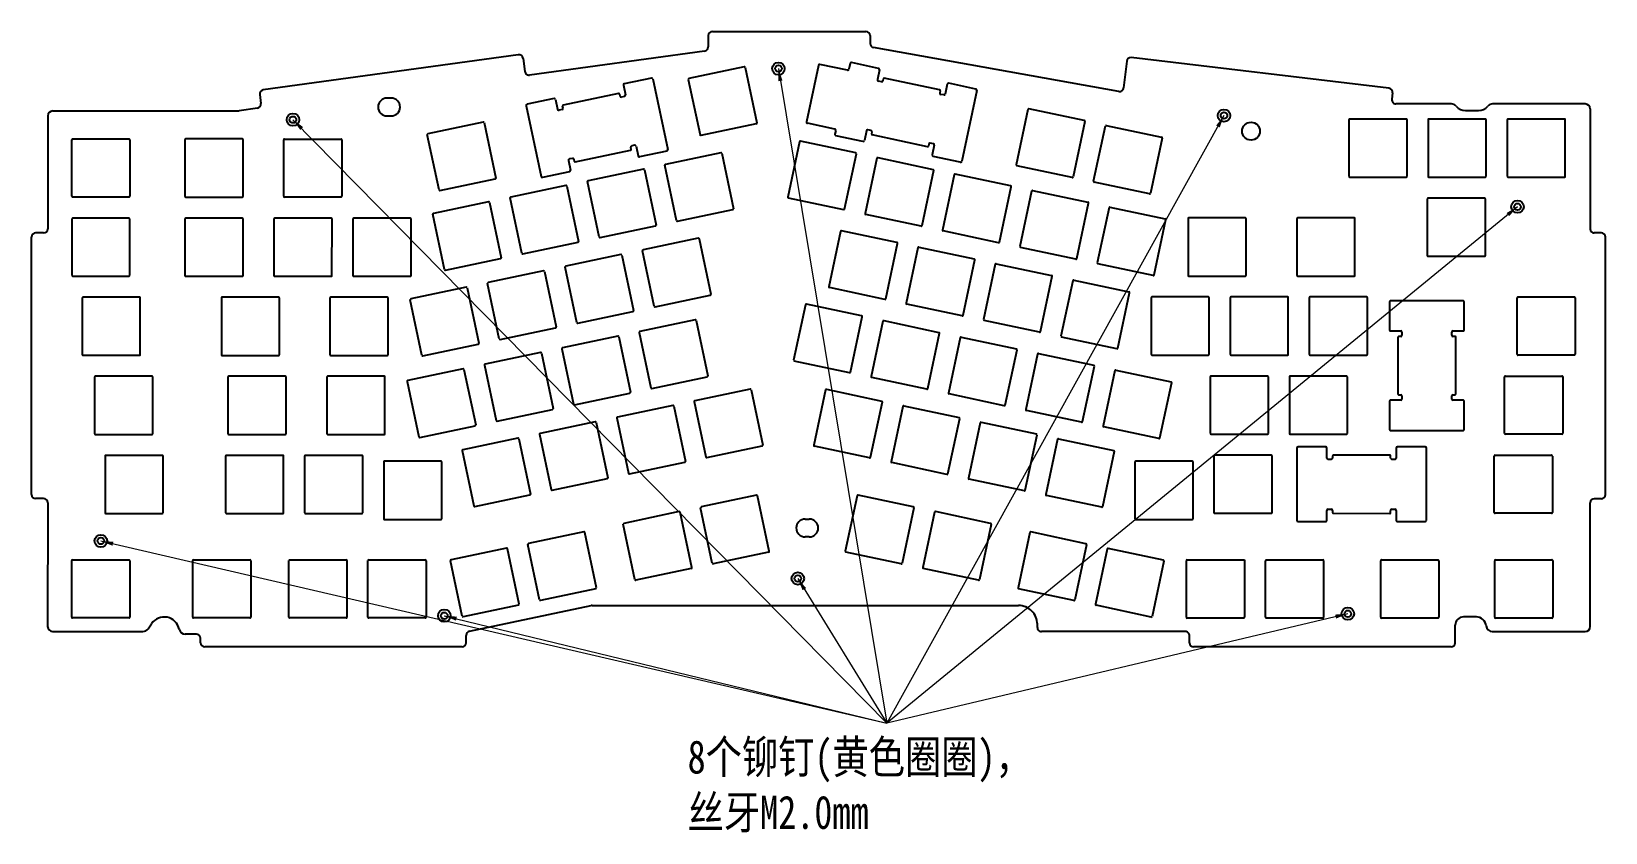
# Model space of a CAD drawing. Header units: inches. Extents: x -412 to 2236, y 581 to 1198.
# Drawn here: x 1642.5 to 2021.6, y 685.6 to 878.5 of the extents above; entities that cross this region are included whole.
import ezdxf

# ---------------------------------------------------------------- set-up
doc = ezdxf.new("R2010")
doc.units = ezdxf.units.IN
doc.header["$LTSCALE"] = 1.21
doc.header["$MEASUREMENT"] = 0
doc.layers.get('0').update_dxf_attribs({"linetype": 'CONTINUOUS'})
doc.styles.get("Standard").update_dxf_attribs({"font": 'txt', "width": 0.8})
doc.dimstyles.new('YanXiu', dxfattribs={"dimscale": 1.5, "dimtxt": 3, "dimasz": 2, "dimexe": 0.66, "dimexo": 0.66, "dimgap": 0.66, "dimtad": 0, "dimdsep": 46, "dimtxsty": 'Standard', "dimcen": 0, "dimclrd": 3, "dimclre": 6, "dimclrt": 3, "dimazin": 2, "dimtm": 1e-09, "dimtfac": 1, "dimtofl": 0, "dimtmove": 0, "dimatfit": 3, "dimfxl": 1, "dimlwd": 5, "dimlwe": 5, "dimarcsym": 0})

msp = doc.modelspace()

# ---------------------------------------------------------------- linework, layer by layer
at = {"color": 7, "linetype": 'Continuous'}
for p, q in [((1805.482, 877.503), (1805.482, 874.785)), ((1806.483, 878.503), (1843.483, 878.501)), ((1844.482, 877.501), (1844.482, 875.626)), ((1759.756, 872.886), (1698.332, 864.457)), ((1760.882, 872.031), (1761.318, 868.861)), ((1804.618, 873.794), (1762.444, 868.006)), ((1904.351, 864.074), (1845.306, 874.641)), ((1969.454, 864.854), (1907.388, 872.206)), ((1814.162, 869.979), (1800.856, 867.169)), ((1814.399, 869.825), (1817.21, 856.518)), ((1832.042, 870.347), (1829.149, 856.751)), ((1839, 869.173), (1832.398, 870.578)), ((1839.648, 870.773), (1839.356, 869.404)), ((1846.508, 869.62), (1840.004, 871.004)), ((1846.739, 869.264), (1846.239, 866.917)), ((1906.277, 871.33), (1905.52, 864.94)), ((1785.055, 865.569), (1785.551, 863.221)), ((1791.793, 867.299), (1785.287, 865.924)), ((1792.149, 867.067), (1795.744, 850.043)), ((1800.701, 866.932), (1803.512, 853.625)), ((1800.858, 867.169), (1800.856, 867.169)), ((1847.204, 866.405), (1846.47, 866.561)), ((1847.664, 867.125), (1847.56, 866.636)), ((1861.203, 864.448), (1847.901, 867.279)), ((1863.073, 865.788), (1862.573, 863.44)), ((1869.933, 864.635), (1863.429, 866.019)), ((1697.477, 863.33), (1697.775, 861.155)), ((1729.124, 862.461), (1728.124, 862.461)), ((1761.622, 860.62), (1765.218, 843.595)), ((1768.36, 862.349), (1761.854, 860.975)), ((1768.716, 862.118), (1769.212, 859.77)), ((1770.581, 860.774), (1770.584, 860.775)), ((1783.89, 863.585), (1770.584, 860.775)), ((1784.127, 863.431), (1784.23, 862.942)), ((1785.32, 862.865), (1784.586, 862.71)), ((1861.357, 864.21), (1861.253, 863.721)), ((1862.218, 863.209), (1861.484, 863.365)), ((1870.164, 864.279), (1866.542, 847.26)), ((1970.33, 863.743), (1970.144, 862.173)), ((1984.507, 861.054), (1971.137, 861.055)), ((2016.709, 861.052), (1994.401, 861.054)), ((1646.404, 858.167), (1646.402, 830.999)), ((1647.604, 859.367), (1691.599, 859.364)), ((1696.92, 860.028), (1692.552, 859.429)), ((1728.124, 858.161), (1729.124, 858.161)), ((1770.301, 859.693), (1769.567, 859.538)), ((1770.532, 860.049), (1770.424, 860.561)), ((1882.507, 859.709), (1879.676, 846.407)), ((1896.046, 857.032), (1882.744, 859.863)), ((1896.2, 856.795), (1893.369, 843.493)), ((1959.814, 857.213), (1959.813, 843.613)), ((1973.614, 857.412), (1960.014, 857.413)), ((1973.813, 843.612), (1973.814, 857.212)), ((1978.864, 857.212), (1978.863, 843.612)), ((1992.664, 857.411), (1979.064, 857.412)), ((1987.869, 859.465), (1991.039, 859.465)), ((1992.863, 843.611), (1992.864, 857.211)), ((1997.914, 857.21), (1997.913, 843.61)), ((2011.714, 857.41), (1998.114, 857.41)), ((2011.913, 843.61), (2011.914, 857.21)), ((2017.909, 859.852), (2017.907, 830.974)), ((1740.65, 840.348), (1737.836, 853.678)), ((1737.992, 853.891), (1737.995, 853.892)), ((1751.301, 856.702), (1737.995, 853.892)), ((1751.538, 856.548), (1754.352, 843.218)), ((1817.053, 856.281), (1803.749, 853.471)), ((1817.053, 856.281), (1817.055, 856.281)), ((1835.982, 854.99), (1829.38, 856.396)), ((1836.213, 854.635), (1836.026, 853.754)), ((1842.761, 852.014), (1836.257, 853.398)), ((1843.616, 854.593), (1843.117, 852.245)), ((1844.706, 854.667), (1843.972, 854.824)), ((1844.937, 854.312), (1844.833, 853.823)), ((1858.289, 850.754), (1844.987, 853.585)), ((1898.309, 842.442), (1901.139, 855.744)), ((1901.377, 855.898), (1914.679, 853.067)), ((1652.203, 838.814), (1652.204, 852.414)), ((1652.404, 852.614), (1666.004, 852.613)), ((1666.204, 852.413), (1666.203, 838.813)), ((1679.449, 852.412), (1679.448, 838.812)), ((1693.249, 852.611), (1679.649, 852.612)), ((1693.448, 838.811), (1693.449, 852.411)), ((1703.248, 838.81), (1703.249, 852.41)), ((1703.449, 852.61), (1717.049, 852.609)), ((1717.249, 852.409), (1717.248, 838.809)), ((1773.477, 847.077), (1786.782, 849.887)), ((1786.785, 849.888), (1786.782, 849.887)), ((1786.942, 850.102), (1786.834, 850.614)), ((1787.772, 851.118), (1787.066, 850.969)), ((1788.128, 850.887), (1788.624, 848.539)), ((1795.513, 849.687), (1788.979, 848.307)), ((1808.514, 849.316), (1795.208, 846.505)), ((1827.491, 851.941), (1824.656, 838.616)), ((1841.033, 849.264), (1827.729, 852.095)), ((1858.63, 851.397), (1858.526, 850.908)), ((1859.72, 851.472), (1858.986, 851.628)), ((1859.951, 851.116), (1859.451, 848.769)), ((1914.833, 852.83), (1912.002, 839.528)), ((1771.815, 847.442), (1772.311, 845.093)), ((1772.781, 847.952), (1772.047, 847.797)), ((1773.136, 847.721), (1773.24, 847.231)), ((1797.864, 832.962), (1795.049, 846.291)), ((1795.205, 846.505), (1795.208, 846.506)), ((1808.751, 849.161), (1811.566, 835.832)), ((1838.354, 835.725), (1841.189, 849.05)), ((1846.124, 847.976), (1843.289, 834.65)), ((1846.361, 848.13), (1859.663, 845.299)), ((1866.186, 847.029), (1859.682, 848.413)), ((1893.132, 843.339), (1879.83, 846.17)), ((1740.887, 840.194), (1754.193, 843.004)), ((1754.196, 843.005), (1754.193, 843.004)), ((1772.08, 844.738), (1765.573, 843.364)), ((1779.225, 829.025), (1776.41, 842.355)), ((1776.566, 842.568), (1776.569, 842.569)), ((1789.875, 845.379), (1776.569, 842.569)), ((1790.112, 845.225), (1792.927, 831.895)), ((1856.986, 831.759), (1859.822, 845.085)), ((1864.757, 844.01), (1861.922, 830.685)), ((1878.298, 841.333), (1864.994, 844.164)), ((1911.765, 839.374), (1898.462, 842.205)), ((1960.013, 843.413), (1973.613, 843.412)), ((1979.063, 843.412), (1992.663, 843.411)), ((1998.113, 843.41), (2011.713, 843.41)), ((1666.003, 838.613), (1652.403, 838.614)), ((1679.648, 838.612), (1693.248, 838.611)), ((1717.048, 838.609), (1703.448, 838.61)), ((1760.586, 825.089), (1757.771, 838.418)), ((1757.927, 838.631), (1757.931, 838.632)), ((1771.236, 841.442), (1757.93, 838.632)), ((1771.473, 841.288), (1774.288, 827.959)), ((1838.116, 835.571), (1824.815, 838.402)), ((1875.619, 827.794), (1878.454, 841.119)), ((1883.389, 840.045), (1880.554, 826.72)), ((1883.627, 840.199), (1896.928, 837.368)), ((1978.662, 838.162), (1978.662, 824.562)), ((1992.462, 838.361), (1978.862, 838.362)), ((1992.662, 824.561), (1992.662, 838.161)), ((1741.947, 821.152), (1739.133, 834.481)), ((1739.289, 834.695), (1739.292, 834.695)), ((1752.597, 837.506), (1739.292, 834.695)), ((1752.834, 837.351), (1755.649, 824.022)), ((1798.101, 832.808), (1811.406, 835.618)), ((1811.409, 835.619), (1811.406, 835.618)), ((1856.749, 831.605), (1843.448, 834.436)), ((1894.252, 823.829), (1897.087, 837.154)), ((1902.022, 836.079), (1899.187, 822.754)), ((1902.259, 836.233), (1915.561, 833.403)), ((1652.202, 833.364), (1652.201, 819.764)), ((1666.002, 833.563), (1652.402, 833.564)), ((1666.201, 819.763), (1666.202, 833.363)), ((1719.929, 833.342), (1719.928, 819.742)), ((1733.729, 833.541), (1720.129, 833.542)), ((1733.928, 819.741), (1733.929, 833.341)), ((1779.462, 828.871), (1792.768, 831.681)), ((1792.771, 831.682), (1792.767, 831.681)), ((1837.376, 830.361), (1834.541, 817.036)), ((1850.917, 827.683), (1837.613, 830.515)), ((1875.382, 827.64), (1862.08, 830.471)), ((1912.885, 819.863), (1915.72, 833.188)), ((1921.062, 833.416), (1921.061, 819.816)), ((1934.862, 833.615), (1921.262, 833.616)), ((1935.061, 819.815), (1935.062, 833.415)), ((1947.262, 833.414), (1947.261, 819.814)), ((1961.062, 833.613), (1947.462, 833.614)), ((1961.261, 819.813), (1961.262, 833.413)), ((1642.498, 766.999), (1642.502, 828.999)), ((1645.402, 829.999), (1643.502, 829.999)), ((1760.823, 824.934), (1774.129, 827.745)), ((1774.132, 827.745), (1774.129, 827.744)), ((1803.107, 828.704), (1789.801, 825.893)), ((1803.344, 828.549), (1806.158, 815.22)), ((1848.238, 814.145), (1851.073, 827.47)), ((1856.246, 826.549), (1869.547, 823.719)), ((1894.015, 823.675), (1880.713, 826.505)), ((2020.607, 829.974), (2018.907, 829.974)), ((2021.603, 766.974), (2021.607, 828.974)), ((1742.184, 820.997), (1755.49, 823.808)), ((1755.493, 823.808), (1755.49, 823.808)), ((1784.468, 824.767), (1771.162, 821.956)), ((1784.705, 824.612), (1787.52, 811.283)), ((1792.456, 812.35), (1789.642, 825.679)), ((1789.798, 825.893), (1789.801, 825.893)), ((1856.008, 826.395), (1853.173, 813.07)), ((1866.871, 810.179), (1869.706, 823.504)), ((1978.862, 824.362), (1992.462, 824.361)), ((1652.401, 819.564), (1666.001, 819.563)), ((1720.128, 819.542), (1733.728, 819.541)), ((1765.829, 820.83), (1752.523, 818.02)), ((1766.066, 820.676), (1768.881, 807.346)), ((1773.818, 808.413), (1771.003, 821.742)), ((1771.159, 821.956), (1771.162, 821.957)), ((1874.641, 822.43), (1871.806, 809.105)), ((1874.878, 822.584), (1888.18, 819.753)), ((1885.504, 806.214), (1888.339, 819.539)), ((1912.647, 819.709), (1899.346, 822.54)), ((1921.261, 819.616), (1934.861, 819.615)), ((1947.461, 819.614), (1961.061, 819.613)), ((1747.19, 816.893), (1733.884, 814.083)), ((1747.427, 816.739), (1750.242, 803.41)), ((1755.179, 804.476), (1752.364, 817.806)), ((1752.52, 818.019), (1752.523, 818.02)), ((1848.001, 813.991), (1834.699, 816.821)), ((1893.274, 818.465), (1890.439, 805.139)), ((1893.511, 818.619), (1906.813, 815.788)), ((1904.136, 802.248), (1906.971, 815.574)), ((1654.706, 814.313), (1654.705, 800.713)), ((1668.506, 814.513), (1654.906, 814.513)), ((1668.705, 800.713), (1668.706, 814.313)), ((1688.226, 814.311), (1688.225, 800.711)), ((1702.026, 814.51), (1688.426, 814.511)), ((1702.225, 800.71), (1702.226, 814.31)), ((1714.396, 814.309), (1714.395, 800.709)), ((1728.196, 814.509), (1714.596, 814.509)), ((1728.395, 800.709), (1728.396, 814.309)), ((1736.54, 800.54), (1733.725, 813.869)), ((1733.881, 814.082), (1733.885, 814.083)), ((1792.693, 812.195), (1805.999, 815.006)), ((1806.002, 815.006), (1805.999, 815.006)), ((1828.901, 812.688), (1826.066, 799.362)), ((1842.443, 810.01), (1829.139, 812.842)), ((1866.634, 810.025), (1853.332, 812.856)), ((1912.161, 814.366), (1912.16, 800.766)), ((1925.961, 814.565), (1912.361, 814.566)), ((1926.16, 800.765), (1926.161, 814.365)), ((1931.211, 814.365), (1931.21, 800.765)), ((1945.011, 814.564), (1931.411, 814.565)), ((1945.21, 800.764), (1945.211, 814.364)), ((2000.313, 800.765), (2000.314, 814.365)), ((2000.514, 814.565), (2014.114, 814.564)), ((2014.314, 814.364), (2014.314, 800.765)), ((1774.055, 808.259), (1787.361, 811.069)), ((1787.363, 811.07), (1787.36, 811.069)), ((1802.347, 809.073), (1789.041, 806.262)), ((1802.584, 808.918), (1805.399, 795.589)), ((1839.764, 796.471), (1842.599, 809.797)), ((1847.534, 808.722), (1844.699, 795.397)), ((1847.771, 808.876), (1861.073, 806.046)), ((1885.266, 806.06), (1871.965, 808.891)), ((1755.416, 804.322), (1768.722, 807.132)), ((1768.725, 807.133), (1768.722, 807.132)), ((1783.708, 805.136), (1770.402, 802.326)), ((1783.945, 804.982), (1786.76, 791.652)), ((1788.881, 806.048), (1791.697, 792.719)), ((1789.038, 806.262), (1789.041, 806.262)), ((1858.396, 792.506), (1861.232, 805.831)), ((1866.167, 804.757), (1863.332, 791.432)), ((1866.404, 804.911), (1879.705, 802.08)), ((1903.899, 802.094), (1890.597, 804.925)), ((1654.905, 800.513), (1668.505, 800.513)), ((1688.425, 800.511), (1702.025, 800.51)), ((1714.595, 800.509), (1728.195, 800.509)), ((1736.777, 800.385), (1750.083, 803.195)), ((1750.086, 803.196), (1750.083, 803.195)), ((1765.069, 801.199), (1751.764, 798.389)), ((1765.306, 801.045), (1768.121, 787.716)), ((1770.243, 802.112), (1773.058, 788.782)), ((1770.399, 802.325), (1770.402, 802.326)), ((1877.029, 788.541), (1879.864, 801.866)), ((1884.799, 800.792), (1881.964, 787.466)), ((1885.037, 800.946), (1898.338, 798.115)), ((1912.36, 800.566), (1925.96, 800.565)), ((1931.41, 800.565), (1945.01, 800.564)), ((2014.114, 800.565), (2000.513, 800.565)), ((1746.431, 797.263), (1733.125, 794.452)), ((1746.668, 797.108), (1749.482, 783.779)), ((1751.604, 798.175), (1754.419, 784.845)), ((1751.761, 798.388), (1751.764, 798.389)), ((1839.526, 796.317), (1826.225, 799.148)), ((1895.662, 784.575), (1898.497, 797.9)), ((1903.432, 796.826), (1900.597, 783.501)), ((1903.669, 796.98), (1916.971, 794.149)), ((1657.705, 795.263), (1657.704, 781.663)), ((1671.505, 795.462), (1657.905, 795.463)), ((1671.704, 781.662), (1671.705, 795.262)), ((1689.825, 795.261), (1689.824, 781.661)), ((1703.625, 795.46), (1690.025, 795.461)), ((1703.824, 781.66), (1703.825, 795.26)), ((1713.625, 795.26), (1713.624, 781.66)), ((1727.425, 795.459), (1713.825, 795.46)), ((1727.624, 781.659), (1727.625, 795.259)), ((1732.965, 794.238), (1735.78, 780.909)), ((1733.122, 794.452), (1733.125, 794.452)), ((1791.934, 792.565), (1805.24, 795.375)), ((1815.579, 792.397), (1802.273, 789.587)), ((1805.243, 795.376), (1805.239, 795.375)), ((1858.159, 792.352), (1844.858, 795.183)), ((1914.295, 780.61), (1917.13, 793.935)), ((1997.314, 781.716), (1997.314, 795.315)), ((1997.514, 795.515), (2011.114, 795.515)), ((2011.314, 795.315), (2011.313, 781.715)), ((1773.295, 788.628), (1786.601, 791.438)), ((1786.604, 791.439), (1786.601, 791.438)), ((1802.113, 789.373), (1804.928, 776.043)), ((1802.27, 789.586), (1802.273, 789.587)), ((1815.816, 792.243), (1818.631, 778.913)), ((1833.739, 792.182), (1830.904, 778.856)), ((1833.976, 792.336), (1847.278, 789.505)), ((1844.601, 775.965), (1847.436, 789.291)), ((1876.792, 788.387), (1863.49, 791.217)), ((1754.656, 784.691), (1767.962, 787.501)), ((1767.965, 787.502), (1767.962, 787.501)), ((1783.474, 785.436), (1786.29, 772.107)), ((1783.631, 785.649), (1783.634, 785.65)), ((1796.94, 788.46), (1783.634, 785.65)), ((1797.177, 788.306), (1799.992, 774.977)), ((1852.371, 788.216), (1849.536, 774.891)), ((1852.609, 788.37), (1865.91, 785.539)), ((1863.234, 772), (1866.069, 785.325)), ((1895.425, 784.421), (1882.123, 787.252)), ((1657.904, 781.463), (1671.504, 781.462)), ((1690.024, 781.461), (1703.624, 781.46)), ((1713.824, 781.46), (1727.424, 781.459)), ((1736.017, 780.754), (1749.323, 783.565)), ((1749.326, 783.565), (1749.323, 783.565)), ((1764.835, 781.499), (1767.651, 768.17)), ((1764.992, 781.713), (1764.995, 781.713)), ((1778.301, 784.524), (1764.995, 781.713)), ((1778.538, 784.369), (1781.353, 771.04)), ((1871.004, 784.251), (1868.169, 770.926)), ((1871.241, 784.405), (1884.543, 781.574)), ((1881.867, 768.034), (1884.702, 781.36)), ((1914.057, 780.456), (1900.756, 783.287)), ((2011.113, 781.515), (1997.514, 781.516)), ((1746.197, 777.563), (1749.012, 764.233)), ((1746.353, 777.776), (1746.357, 777.777)), ((1759.662, 780.587), (1746.356, 777.777)), ((1759.899, 780.433), (1762.715, 767.103)), ((1805.165, 775.889), (1818.471, 778.699)), ((1818.474, 778.7), (1818.471, 778.699)), ((1844.364, 775.811), (1831.062, 778.642)), ((1889.637, 780.285), (1886.802, 766.96)), ((1889.874, 780.439), (1903.176, 777.609)), ((1900.499, 764.069), (1903.334, 777.394)), ((1947.258, 778.164), (1947.257, 760.764)), ((1954.208, 778.463), (1947.558, 778.464)), ((1954.508, 775.763), (1954.508, 778.163)), ((1971.208, 778.162), (1971.208, 775.762)), ((1978.158, 778.462), (1971.508, 778.462)), ((1978.457, 760.762), (1978.458, 778.162)), ((1660.209, 776.213), (1660.208, 762.613)), ((1674.009, 776.412), (1660.409, 776.413)), ((1674.208, 762.612), (1674.209, 776.212)), ((1689.224, 776.211), (1689.223, 762.611)), ((1703.024, 776.41), (1689.424, 776.411)), ((1703.223, 762.61), (1703.224, 776.21)), ((1708.274, 776.21), (1708.273, 762.61)), ((1722.074, 776.409), (1708.474, 776.41)), ((1722.273, 762.609), (1722.274, 776.209)), ((1727.323, 774.799), (1727.323, 761.199)), ((1741.123, 774.998), (1727.523, 774.999)), ((1741.323, 761.198), (1741.323, 774.798)), ((1786.527, 771.952), (1799.832, 774.763)), ((1799.835, 774.763), (1799.832, 774.763)), ((1849.692, 774.677), (1849.695, 774.677)), ((1862.997, 771.846), (1849.695, 774.677)), ((1908.258, 774.796), (1908.257, 761.196)), ((1922.058, 774.996), (1908.458, 774.996)), ((1922.257, 761.196), (1922.258, 774.796)), ((1927.308, 776.265), (1927.307, 762.665)), ((1941.108, 776.464), (1927.508, 776.465)), ((1941.307, 762.664), (1941.308, 776.264)), ((1955.558, 775.463), (1954.808, 775.463)), ((1955.858, 776.263), (1955.858, 775.763)), ((1969.658, 776.462), (1956.058, 776.463)), ((1969.858, 775.762), (1969.858, 776.262)), ((1970.908, 775.462), (1970.158, 775.462)), ((1994.809, 762.665), (1994.809, 776.265)), ((1995.009, 776.465), (2008.609, 776.465)), ((2008.809, 776.265), (2008.808, 762.664)), ((1767.888, 768.016), (1781.194, 770.826)), ((1781.197, 770.826), (1781.193, 770.826)), ((1868.325, 770.712), (1868.328, 770.711)), ((1881.629, 767.881), (1868.328, 770.711)), ((1645.398, 765.999), (1643.498, 765.999)), ((1749.249, 764.079), (1762.555, 766.889)), ((1762.558, 766.89), (1762.555, 766.889)), ((1817.128, 766.801), (1803.821, 763.99)), ((1820.175, 753.34), (1817.365, 766.646)), ((1841.343, 766.679), (1838.512, 753.377)), ((1854.882, 764.002), (1841.58, 766.833)), ((1886.958, 766.747), (1886.961, 766.746)), ((1900.262, 763.915), (1886.96, 766.746)), ((2020.603, 765.974), (2018.903, 765.974)), ((1646.398, 764.999), (1646.396, 735.218)), ((1660.408, 762.413), (1674.008, 762.412)), ((1689.423, 762.411), (1703.023, 762.41)), ((1708.473, 762.41), (1722.073, 762.409)), ((1798.489, 762.864), (1785.182, 760.054)), ((1801.536, 749.403), (1798.726, 762.71)), ((1806.477, 750.447), (1803.667, 763.753)), ((1855.036, 763.765), (1852.205, 750.463)), ((1859.975, 762.714), (1857.145, 749.412)), ((1873.515, 760.037), (1860.213, 762.868)), ((1927.507, 762.465), (1941.107, 762.464)), ((1954.507, 760.763), (1954.507, 763.163)), ((1954.807, 763.463), (1955.557, 763.463)), ((1955.857, 763.163), (1955.857, 762.663)), ((1956.057, 762.463), (1969.657, 762.462)), ((1969.857, 762.662), (1969.857, 763.162)), ((1970.157, 763.462), (1970.907, 763.462)), ((1971.207, 763.162), (1971.207, 760.762)), ((2008.608, 762.464), (1995.009, 762.465)), ((2017.901, 735.193), (2017.903, 764.974)), ((1727.523, 760.999), (1741.123, 760.998)), ((1787.838, 746.51), (1785.028, 759.817)), ((1828.842, 761.082), (1829.842, 761.082)), ((1873.669, 759.8), (1870.838, 746.497)), ((1908.457, 760.996), (1922.057, 760.996)), ((1947.557, 760.464), (1954.207, 760.463)), ((1971.507, 760.462), (1978.157, 760.462)), ((1764.87, 741.659), (1762.06, 754.965)), ((1775.521, 758.013), (1762.214, 755.202)), ((1778.568, 744.552), (1775.758, 757.859)), ((1829.842, 756.782), (1828.842, 756.782)), ((1882.936, 757.827), (1880.105, 744.525)), ((1896.476, 755.15), (1883.174, 757.981)), ((1896.63, 754.913), (1893.799, 741.611)), ((1652.196, 737.469), (1652.197, 751.069)), ((1652.397, 751.269), (1665.997, 751.268)), ((1666.197, 751.068), (1666.196, 737.468)), ((1681.324, 737.467), (1681.325, 751.067)), ((1681.525, 751.267), (1695.125, 751.266)), ((1695.325, 751.066), (1695.324, 737.466)), ((1704.471, 737.465), (1704.472, 751.065)), ((1704.672, 751.265), (1718.272, 751.264)), ((1718.472, 751.064), (1718.471, 737.464)), ((1723.521, 737.464), (1723.522, 751.064)), ((1723.722, 751.264), (1737.322, 751.263)), ((1737.522, 751.063), (1737.521, 737.463)), ((1746.231, 737.722), (1743.421, 751.029)), ((1756.882, 754.076), (1743.575, 751.266)), ((1759.929, 740.615), (1757.119, 753.922)), ((1820.021, 753.103), (1806.714, 750.292)), ((1851.968, 750.309), (1838.666, 753.14)), ((1901.569, 753.862), (1898.738, 740.56)), ((1915.108, 751.185), (1901.806, 754.016)), ((1915.262, 750.948), (1912.431, 737.646)), ((1920.657, 737.451), (1920.658, 751.051)), ((1920.858, 751.251), (1934.658, 751.25)), ((1934.658, 751.25), (1934.657, 737.45)), ((1939.707, 737.449), (1939.708, 751.049)), ((1939.908, 751.249), (1953.508, 751.248)), ((1953.708, 751.048), (1953.707, 737.448)), ((1967.47, 737.45), (1967.47, 751.05)), ((1967.67, 751.25), (1981.27, 751.249)), ((1981.47, 751.049), (1981.469, 737.45)), ((1994.909, 737.45), (1994.909, 751.05)), ((1995.109, 751.25), (2008.709, 751.25)), ((2008.909, 751.05), (2008.908, 737.449)), ((1801.382, 749.166), (1788.075, 746.356)), ((1870.601, 746.343), (1857.299, 749.174)), ((1778.414, 744.315), (1765.107, 741.505)), ((1893.561, 741.457), (1880.259, 744.288)), ((1759.775, 740.378), (1746.468, 737.568)), ((1748.014, 734.047), (1777.299, 740.235)), ((1777.506, 740.256), (1880.259, 740.256)), ((1912.194, 737.492), (1898.892, 740.322)), ((1665.996, 737.268), (1652.396, 737.269)), ((1670.582, 734.674), (1671.397, 735.874)), ((1695.124, 737.266), (1681.524, 737.267)), ((1718.271, 737.264), (1704.671, 737.265)), ((1737.321, 737.263), (1723.721, 737.264)), ((1884.759, 734.995), (1884.759, 735.756)), ((1934.457, 737.25), (1920.857, 737.251)), ((1953.507, 737.248), (1939.907, 737.249)), ((1981.269, 737.25), (1967.67, 737.25)), ((1985.401, 731.291), (1985.401, 735.508)), ((1990.509, 737.507), (1987.401, 737.507)), ((2008.708, 737.249), (1995.109, 737.25)), ((1647.596, 734.018), (1669.341, 734.016)), ((1682.221, 733.367), (1679.546, 733.367)), ((1683.221, 731.312), (1683.221, 732.367)), ((1747.221, 731.307), (1747.221, 733.069)), ((1920.401, 733.995), (1885.759, 733.995)), ((1921.401, 731.296), (1921.401, 732.995)), ((1994.344, 733.995), (2016.701, 733.993)), ((1746.22, 730.307), (1684.22, 730.312)), ((1984.4, 730.291), (1922.4, 730.296))]:
    msp.add_line(p, q, dxfattribs=at)
at = {"color": 6, "linetype": 'Continuous'}
for p, q in [((1679.449, 833.345), (1679.448, 819.745)), ((1693.249, 833.544), (1679.649, 833.545)), ((1693.448, 819.744), (1693.449, 833.344)), ((1700.879, 833.344), (1700.878, 819.744)), ((1714.679, 833.543), (1701.079, 833.544)), ((1714.878, 819.743), (1714.879, 833.343)), ((1679.648, 819.545), (1693.248, 819.544)), ((1701.078, 819.544), (1714.678, 819.543)), ((1950.264, 814.365), (1950.263, 800.765)), ((1964.064, 814.564), (1950.464, 814.565)), ((1964.263, 800.764), (1964.264, 814.364)), ((1969.575, 813.435), (1969.574, 806.585)), ((1987.375, 813.634), (1969.775, 813.635)), ((1987.574, 806.584), (1987.575, 813.434)), ((1969.774, 806.385), (1972.274, 806.385)), ((1971.574, 804.835), (1971.573, 791.235)), ((1972.274, 805.035), (1971.774, 805.035)), ((1972.574, 806.085), (1972.574, 805.335)), ((1984.574, 805.334), (1984.574, 806.084)), ((1984.874, 806.384), (1987.374, 806.384)), ((1985.374, 805.034), (1984.874, 805.034)), ((1985.573, 791.234), (1985.574, 804.834)), ((1950.463, 800.565), (1964.063, 800.564)), ((1926.424, 795.315), (1926.423, 781.715)), ((1940.224, 795.514), (1926.624, 795.515)), ((1940.423, 781.714), (1940.424, 795.314)), ((1945.474, 795.314), (1945.473, 781.714)), ((1959.274, 795.513), (1945.674, 795.514)), ((1959.473, 781.713), (1959.474, 795.313)), ((1969.573, 789.485), (1969.573, 782.635)), ((1972.273, 789.685), (1969.773, 789.685)), ((1971.773, 791.035), (1972.273, 791.035)), ((1972.573, 790.735), (1972.573, 789.985)), ((1984.573, 789.984), (1984.573, 790.734)), ((1984.873, 791.034), (1985.373, 791.034)), ((1987.373, 789.684), (1984.873, 789.684)), ((1987.573, 782.634), (1987.573, 789.484)), ((1926.623, 781.515), (1940.223, 781.514)), ((1945.673, 781.514), (1959.273, 781.513)), ((1969.773, 782.435), (1987.373, 782.434))]:
    msp.add_line(p, q, dxfattribs=at)
at = {"color": 2, "linetype": 'Continuous'}
for centre, radius in [((1822.4, 869.565), 1.5), ((1822.4, 869.565), 0.8), ((1705.479, 857.265), 1.5), ((1705.479, 857.265), 0.8), ((1929.715, 858.25), 1.5), ((1929.715, 858.25), 0.8), ((2000.408, 836.31), 1.5), ((2000.408, 836.31), 0.8), ((1659.197, 755.813), 1.5), ((1659.197, 755.813), 0.8), ((1827.062, 746.756), 1.5), ((1827.062, 746.756), 0.8), ((1741.925, 737.808), 1.5), ((1959.531, 738.293), 1.5), ((1741.925, 737.808), 0.8), ((1959.531, 738.293), 0.8)]:
    msp.add_circle(centre, radius, dxfattribs=at)
at = {"color": 7, "linetype": 'Continuous'}
msp.add_circle((1936.229, 854.495), 2.15, dxfattribs=at)
for centre, radius, start, end in [((1806.482, 877.503), 1, 89.99616, 179.99616), ((1843.482, 877.501), 1, 359.99616, 89.99616), ((1759.892, 871.895), 1, 7.81409, 97.81409), ((1804.482, 874.785), 1, 277.81409, 359.99616), ((1845.482, 875.626), 1, 179.99616, 259.85271), ((1907.27, 871.213), 1, 83.24476, 173.24476), ((1762.308, 868.997), 1, 187.81409, 277.81409), ((1814.203, 869.783), 0.2, 11.92616, 101.92616), ((1832.336, 870.284), 0.3, 77.98556, 167.98556), ((1839.063, 869.466), 0.3, 257.98556, 347.98556), ((1839.941, 870.711), 0.3, 77.98556, 167.98556), ((1846.445, 869.326), 0.3, 347.98556, 77.98556), ((1698.467, 863.466), 1, 97.81409, 187.81409), ((1785.349, 865.631), 0.3, 101.92616, 191.92616), ((1791.855, 867.005), 0.3, 11.92616, 101.92616), ((1800.897, 866.973), 0.2, 101.92616, 191.92615), ((1846.533, 866.854), 0.3, 167.98556, 257.98556), ((1847.266, 866.698), 0.3, 257.98556, 347.98556), ((1847.859, 867.083), 0.2, 77.98556, 167.98556), ((1861.161, 864.252), 0.2, 347.98556, 77.98556), ((1863.366, 865.725), 0.3, 77.98556, 167.98556), ((1869.871, 864.341), 0.3, 347.98556, 77.98556), ((1904.527, 865.058), 1, 259.85271, 353.24476), ((1969.337, 863.861), 1, 353.24476, 83.24476), ((1696.785, 861.019), 1, 277.81409, 7.81409), ((1728.124, 860.311), 2.15, 89.99616, 269.99616), ((1729.124, 860.311), 2.15, 269.99616, 89.99616), ((1761.916, 860.682), 0.3, 101.92616, 191.92616), ((1768.422, 862.056), 0.3, 11.92616, 101.92616), ((1770.625, 860.579), 0.2, 101.77142, 191.92616), ((1783.931, 863.39), 0.2, 11.92616, 101.92616), ((1784.524, 863.004), 0.3, 191.92616, 281.92616), ((1785.258, 863.159), 0.3, 281.92616, 11.92616), ((1861.546, 863.659), 0.3, 167.98556, 257.98556), ((1862.28, 863.503), 0.3, 257.98556, 347.98556), ((1971.137, 862.055), 1, 173.24476, 269.99616), ((1984.507, 859.554), 1.5, 39.3863, 89.99616), ((1994.401, 859.554), 1.5, 89.99616, 140.60238), ((2016.709, 859.852), 1.2, 359.99616, 89.99616), ((1647.604, 858.167), 1.2, 89.99616, 179.99616), ((1691.6, 866.364), 7, 269.99616, 277.81409), ((1769.505, 859.832), 0.3, 191.92616, 281.92616), ((1770.239, 859.987), 0.3, 281.92616, 11.92616), ((1882.702, 859.668), 0.2, 77.98557, 167.98556), ((1896.004, 856.837), 0.2, 347.98556, 77.98556), ((1960.014, 857.213), 0.2, 89.99616, 179.99616), ((1973.614, 857.212), 0.2, 359.99616, 89.99616), ((1979.064, 857.212), 0.2, 89.99616, 179.99616), ((1987.869, 862.315), 2.85, 219.3863, 270), ((1991.039, 862.315), 2.85, 270, 320.60238), ((1992.664, 857.211), 0.2, 359.99616, 89.99616), ((1998.114, 857.21), 0.2, 89.99616, 179.99616), ((2011.714, 857.21), 0.2, 359.99616, 89.99616), ((1738.036, 853.696), 0.2, 101.77142, 191.92616), ((1751.342, 856.506), 0.2, 11.92616, 101.92616), ((1803.707, 853.666), 0.2, 191.92616, 281.92616), ((1817.014, 856.477), 0.2, 281.92616, 11.92615), ((1829.442, 856.689), 0.3, 167.98556, 257.98556), ((1835.92, 854.697), 0.3, 347.98556, 77.98556), ((1836.319, 853.692), 0.3, 167.98556, 257.98556), ((1843.91, 854.53), 0.3, 77.98556, 167.98556), ((1844.643, 854.374), 0.3, 347.98556, 77.98556), ((1845.028, 853.781), 0.2, 167.98556, 257.98556), ((1901.335, 855.702), 0.2, 77.98556, 167.98556), ((1914.637, 852.871), 0.2, 347.98556, 77.98556), ((1652.404, 852.414), 0.2, 89.99616, 179.99616), ((1666.004, 852.413), 0.2, 359.99616, 89.99616), ((1679.649, 852.412), 0.2, 89.99616, 179.99616), ((1693.249, 852.411), 0.2, 359.99616, 89.99616), ((1703.449, 852.41), 0.2, 89.99616, 179.99616), ((1717.049, 852.409), 0.2, 359.99616, 89.99616), ((1786.742, 850.083), 0.2, 281.77142, 11.92615), ((1787.128, 850.676), 0.3, 101.92616, 191.92616), ((1787.834, 850.825), 0.3, 11.92616, 101.92616), ((1795.451, 849.981), 0.3, 281.92616, 11.92616), ((1808.555, 849.12), 0.2, 11.92616, 101.92615), ((1827.687, 851.899), 0.2, 77.98556, 167.98556), ((1840.989, 849.069), 0.2, 347.98557, 77.29524), ((1842.823, 852.308), 0.3, 257.98556, 347.98556), ((1858.331, 850.95), 0.2, 257.98556, 347.98556), ((1858.924, 851.335), 0.3, 77.98556, 167.98556), ((1859.657, 851.179), 0.3, 347.98556, 77.98556), ((1772.109, 847.504), 0.3, 101.92616, 191.92616), ((1772.843, 847.659), 0.3, 11.92616, 101.92616), ((1773.435, 847.273), 0.2, 191.92615, 281.92616), ((1788.917, 848.601), 0.3, 191.92616, 281.92616), ((1795.249, 846.31), 0.2, 101.77142, 191.92615), ((1846.32, 847.934), 0.2, 77.98556, 167.98556), ((1859.745, 848.706), 0.3, 167.98556, 257.98556), ((1866.249, 847.322), 0.3, 257.98556, 347.98556), ((1879.871, 846.366), 0.2, 167.98556, 257.98556), ((1754.152, 843.2), 0.2, 281.77144, 11.92616), ((1765.511, 843.657), 0.3, 191.92616, 281.92616), ((1772.018, 845.031), 0.3, 281.92616, 11.92616), ((1776.61, 842.373), 0.2, 101.77142, 191.92616), ((1789.916, 845.183), 0.2, 11.92616, 101.92616), ((1859.622, 845.103), 0.2, 347.98557, 77.29524), ((1864.952, 843.969), 0.2, 77.98556, 167.98556), ((1893.174, 843.535), 0.2, 257.98556, 347.98556), ((1898.504, 842.4), 0.2, 167.98556, 257.98556), ((1960.013, 843.613), 0.2, 179.99616, 269.99616), ((1973.613, 843.612), 0.2, 269.99616, 359.99616), ((1979.063, 843.612), 0.2, 179.99616, 269.99616), ((1992.663, 843.611), 0.2, 269.99616, 359.99616), ((1998.113, 843.61), 0.2, 179.99616, 269.99616), ((2011.713, 843.61), 0.2, 269.99616, 359.99616), ((1652.403, 838.814), 0.2, 179.99616, 269.99616), ((1666.003, 838.813), 0.2, 269.99616, 359.99616), ((1679.648, 838.812), 0.2, 179.99616, 269.99616), ((1693.248, 838.811), 0.2, 269.99616, 359.99616), ((1703.448, 838.81), 0.2, 179.99616, 269.99616), ((1717.048, 838.809), 0.2, 269.99616, 359.99616), ((1740.846, 840.39), 0.2, 191.92616, 281.92616), ((1757.971, 838.436), 0.2, 101.77142, 191.92616), ((1771.278, 841.247), 0.2, 11.92616, 101.92616), ((1824.856, 838.597), 0.2, 167.98557, 257.29538), ((1878.254, 841.138), 0.2, 347.98557, 77.29524), ((1883.585, 840.003), 0.2, 77.98556, 167.98556), ((1911.806, 839.569), 0.2, 257.98556, 347.98556), ((1978.862, 838.162), 0.2, 89.99616, 179.99616), ((1992.462, 838.161), 0.2, 359.99616, 89.99616), ((1739.332, 834.5), 0.2, 101.77142, 191.92616), ((1752.639, 837.31), 0.2, 11.92616, 101.92616), ((1811.366, 835.814), 0.2, 281.77144, 11.92616), ((1838.158, 835.766), 0.2, 257.98556, 347.98556), ((1843.489, 834.632), 0.2, 167.98556, 257.29538), ((1896.887, 837.172), 0.2, 347.98557, 77.29524), ((1902.218, 836.038), 0.2, 77.98556, 167.98556), ((1645.402, 830.999), 1, 269.99616, 359.99616), ((1652.402, 833.364), 0.2, 89.99616, 179.99616), ((1666.002, 833.363), 0.2, 359.99616, 89.99616), ((1720.129, 833.342), 0.2, 89.99616, 179.99616), ((1733.729, 833.341), 0.2, 359.99616, 89.99616), ((1792.727, 831.877), 0.2, 281.77144, 11.92616), ((1798.059, 833.003), 0.2, 191.92616, 281.92616), ((1837.571, 830.319), 0.2, 77.98556, 167.98556), ((1856.791, 831.801), 0.2, 257.98556, 347.98556), ((1862.121, 830.667), 0.2, 167.98556, 257.29538), ((1915.52, 833.207), 0.2, 347.98556, 77.29524), ((1921.262, 833.416), 0.2, 89.99616, 179.99616), ((1934.862, 833.415), 0.2, 359.99616, 89.99616), ((1947.462, 833.414), 0.2, 89.99616, 179.99616), ((1961.062, 833.413), 0.2, 359.99616, 89.99616), ((2018.907, 830.974), 1, 179.99616, 269.99616), ((1643.502, 828.999), 1, 89.99616, 179.99616), ((1774.088, 827.94), 0.2, 281.77144, 11.92616), ((1779.42, 829.067), 0.2, 191.92616, 281.92616), ((1803.148, 828.508), 0.2, 11.92615, 101.92616), ((1850.873, 827.488), 0.2, 347.98557, 77.29524), ((1856.204, 826.354), 0.2, 77.98556, 167.98556), ((1875.424, 827.836), 0.2, 257.98556, 347.98556), ((1880.754, 826.701), 0.2, 167.98556, 257.29538), ((2020.607, 828.974), 1, 359.99616, 89.99616), ((1755.449, 824.004), 0.2, 281.77144, 11.92616), ((1760.782, 825.13), 0.2, 191.92616, 281.92616), ((1784.509, 824.571), 0.2, 11.92616, 101.92616), ((1789.842, 825.697), 0.2, 101.77142, 191.92616), ((1869.506, 823.523), 0.2, 347.98556, 77.29524), ((1894.056, 823.87), 0.2, 257.98556, 347.98556), ((1899.387, 822.736), 0.2, 167.98556, 257.29538), ((1978.862, 824.562), 0.2, 179.99616, 269.99616), ((1992.462, 824.561), 0.2, 269.99616, 359.99616), ((1652.401, 819.764), 0.2, 179.99616, 269.99616), ((1666.001, 819.763), 0.2, 269.99616, 359.99616), ((1720.128, 819.742), 0.2, 179.99616, 269.99616), ((1733.728, 819.741), 0.2, 269.99616, 359.99616), ((1742.143, 821.193), 0.2, 191.92616, 281.92616), ((1765.87, 820.634), 0.2, 11.92616, 101.92616), ((1771.203, 821.761), 0.2, 101.77142, 191.92616), ((1874.837, 822.388), 0.2, 77.98556, 167.98556), ((1888.139, 819.557), 0.2, 347.98557, 77.29524), ((1912.689, 819.905), 0.2, 257.98556, 347.98556), ((1921.261, 819.816), 0.2, 179.99616, 269.99616), ((1934.861, 819.815), 0.2, 269.99616, 359.99616), ((1947.461, 819.814), 0.2, 179.99616, 269.99616), ((1961.061, 819.813), 0.2, 269.99616, 359.99616), ((1747.232, 816.698), 0.2, 11.92616, 101.92616), ((1752.564, 817.824), 0.2, 101.77142, 191.92616), ((1805.959, 815.201), 0.2, 281.77144, 11.92616), ((1834.74, 817.017), 0.2, 167.98556, 257.29538), ((1893.469, 818.423), 0.2, 77.98556, 167.98556), ((1906.772, 815.592), 0.2, 347.98557, 77.29524), ((1654.906, 814.313), 0.2, 89.99616, 179.99616), ((1668.506, 814.313), 0.2, 359.99616, 89.99616), ((1688.426, 814.311), 0.2, 89.99616, 179.99616), ((1702.026, 814.31), 0.2, 359.99616, 89.99616), ((1714.596, 814.309), 0.2, 89.99616, 179.99616), ((1728.196, 814.309), 0.2, 359.99616, 89.99616), ((1733.925, 813.887), 0.2, 101.77142, 191.92616), ((1787.32, 811.265), 0.2, 281.77144, 11.92615), ((1792.652, 812.391), 0.2, 191.92616, 281.92616), ((1829.097, 812.646), 0.2, 77.98556, 167.98556), ((1848.042, 814.186), 0.2, 257.98556, 347.98556), ((1853.373, 813.052), 0.2, 167.98557, 257.29538), ((1912.361, 814.366), 0.2, 89.99616, 179.99616), ((1925.961, 814.365), 0.2, 359.99616, 89.99616), ((1931.411, 814.365), 0.2, 89.99616, 179.99616), ((1945.011, 814.364), 0.2, 359.99616, 89.99616), ((2000.514, 814.365), 0.2, 89.99616, 179.99616), ((2014.114, 814.364), 0.2, 0, 89.99616), ((1774.013, 808.454), 0.2, 191.92616, 281.92616), ((1802.388, 808.877), 0.2, 11.92616, 101.92616), ((1842.399, 809.815), 0.2, 347.98556, 77.29524), ((1847.73, 808.681), 0.2, 77.98556, 167.98556), ((1866.675, 810.221), 0.2, 257.98556, 347.98556), ((1872.006, 809.086), 0.2, 167.98556, 257.29538), ((1755.374, 804.518), 0.2, 191.92616, 281.92616), ((1768.681, 807.328), 0.2, 281.77144, 11.92616), ((1783.75, 804.94), 0.2, 11.92616, 101.92616), ((1789.082, 806.067), 0.2, 101.77142, 191.92616), ((1861.032, 805.85), 0.2, 347.98556, 77.29524), ((1866.362, 804.715), 0.2, 77.98556, 167.98556), ((1885.308, 806.255), 0.2, 257.98556, 347.98556), ((1890.639, 805.121), 0.2, 167.98557, 257.29538), ((1654.905, 800.713), 0.2, 179.99616, 269.99616), ((1668.505, 800.713), 0.2, 269.99616, 359.99616), ((1688.425, 800.711), 0.2, 179.99616, 269.99616), ((1702.025, 800.71), 0.2, 269.99616, 359.99616), ((1714.595, 800.709), 0.2, 179.99616, 269.99616), ((1728.195, 800.709), 0.2, 269.99616, 359.99616), ((1736.736, 800.581), 0.2, 191.92616, 281.92616), ((1750.042, 803.391), 0.2, 281.77144, 11.92616), ((1765.111, 801.004), 0.2, 11.92616, 101.92616), ((1770.443, 802.13), 0.2, 101.77142, 191.92616), ((1879.664, 801.884), 0.2, 347.98557, 77.29524), ((1884.995, 800.75), 0.2, 77.98556, 167.98556), ((1903.941, 802.29), 0.2, 257.98556, 347.98556), ((1912.36, 800.766), 0.2, 179.99616, 269.99616), ((1925.96, 800.765), 0.2, 269.99616, 359.99616), ((1931.41, 800.765), 0.2, 179.99616, 269.99616), ((1945.01, 800.764), 0.2, 269.99616, 359.99616), ((2000.513, 800.765), 0.2, 179.99616, 270), ((2014.114, 800.765), 0.2, 270, 0), ((1746.472, 797.067), 0.2, 11.92616, 101.92616), ((1751.804, 798.193), 0.2, 101.77142, 191.92616), ((1826.266, 799.344), 0.2, 167.98557, 257.29524), ((1839.568, 796.513), 0.2, 257.98556, 347.98556), ((1898.297, 797.919), 0.2, 347.98557, 77.29524), ((1903.628, 796.784), 0.2, 77.98556, 167.98556), ((1657.905, 795.263), 0.2, 89.99616, 179.99616), ((1671.505, 795.262), 0.2, 359.99616, 89.99616), ((1690.025, 795.261), 0.2, 89.99616, 179.99616), ((1703.625, 795.26), 0.2, 359.99616, 89.99616), ((1713.825, 795.26), 0.2, 89.99616, 179.99616), ((1727.425, 795.259), 0.2, 359.99616, 89.99616), ((1733.166, 794.257), 0.2, 101.77142, 191.92616), ((1791.892, 792.76), 0.2, 191.92616, 281.92616), ((1805.199, 795.571), 0.2, 281.77144, 11.92615), ((1815.62, 792.201), 0.2, 11.92615, 101.92616), ((1833.934, 792.14), 0.2, 77.98556, 167.98556), ((1844.899, 795.379), 0.2, 167.98557, 257.29524), ((1858.201, 792.548), 0.2, 257.98556, 347.98556), ((1916.93, 793.954), 0.2, 347.98557, 77.29524), ((1997.514, 795.315), 0.2, 90, 180), ((2011.114, 795.315), 0.2, 359.99616, 90), ((1773.254, 788.824), 0.2, 191.92616, 281.92616), ((1786.56, 791.634), 0.2, 281.77144, 11.92616), ((1802.314, 789.391), 0.2, 101.77142, 191.92616), ((1847.236, 789.309), 0.2, 347.98556, 77.29524), ((1863.531, 791.413), 0.2, 167.98556, 257.29524), ((1754.615, 784.887), 0.2, 191.92616, 281.92616), ((1767.921, 787.697), 0.2, 281.77144, 11.92616), ((1783.675, 785.454), 0.2, 101.77142, 191.92616), ((1796.981, 788.265), 0.2, 11.92616, 101.92616), ((1852.567, 788.175), 0.2, 77.98556, 167.98556), ((1865.869, 785.344), 0.2, 347.98557, 77.29524), ((1876.833, 788.582), 0.2, 257.98556, 347.98556), ((1882.164, 787.448), 0.2, 167.98557, 257.29524), ((1657.904, 781.663), 0.2, 179.99616, 269.99616), ((1671.504, 781.662), 0.2, 269.99616, 359.99616), ((1690.024, 781.661), 0.2, 179.99616, 269.99616), ((1703.624, 781.66), 0.2, 269.99616, 359.99616), ((1713.824, 781.66), 0.2, 179.99616, 269.99616), ((1727.424, 781.659), 0.2, 269.99616, 359.99616), ((1749.282, 783.761), 0.2, 281.77144, 11.92616), ((1765.036, 781.518), 0.2, 101.77142, 191.92616), ((1778.342, 784.328), 0.2, 11.92616, 101.92616), ((1871.2, 784.209), 0.2, 77.98556, 167.98556), ((1884.502, 781.378), 0.2, 347.98557, 77.29524), ((1895.466, 784.617), 0.2, 257.98556, 347.98556), ((1900.797, 783.482), 0.2, 167.98557, 257.29524), ((1997.514, 781.716), 0.2, 180, 269.99616), ((2011.113, 781.715), 0.2, 269.99616, 359.99616), ((1735.976, 780.95), 0.2, 191.92616, 281.92616), ((1746.397, 777.581), 0.2, 101.77142, 191.92616), ((1759.704, 780.391), 0.2, 11.92616, 101.92616), ((1818.43, 778.895), 0.2, 281.77144, 11.92616), ((1831.103, 778.838), 0.2, 167.98557, 257.29524), ((1889.833, 780.244), 0.2, 77.98556, 167.98556), ((1903.135, 777.413), 0.2, 347.98557, 77.29524), ((1914.099, 780.651), 0.2, 257.98556, 347.98556), ((1947.558, 778.164), 0.3, 89.99616, 179.99616), ((1954.208, 778.163), 0.3, 359.99616, 89.99616), ((1971.508, 778.162), 0.3, 89.99616, 179.99616), ((1978.158, 778.162), 0.3, 359.99616, 89.99616), ((1660.409, 776.213), 0.2, 89.99616, 179.99616), ((1674.009, 776.212), 0.2, 359.99616, 89.99616), ((1689.424, 776.211), 0.2, 89.99616, 179.99616), ((1703.024, 776.21), 0.2, 359.99616, 89.99616), ((1708.474, 776.21), 0.2, 89.99616, 179.99616), ((1722.074, 776.209), 0.2, 359.99616, 89.99616), ((1727.523, 774.799), 0.2, 89.99616, 179.99616), ((1741.123, 774.798), 0.2, 359.99616, 89.99616), ((1799.792, 774.958), 0.2, 281.77144, 11.92615), ((1805.124, 776.085), 0.2, 191.92616, 281.92616), ((1844.406, 776.007), 0.2, 257.98556, 347.98556), ((1849.736, 774.872), 0.2, 167.98557, 257.29524), ((1908.458, 774.796), 0.2, 89.99616, 179.99616), ((1922.058, 774.796), 0.2, 359.99616, 89.99616), ((1927.508, 776.265), 0.2, 89.99616, 179.99616), ((1941.108, 776.264), 0.2, 359.99616, 89.99616), ((1954.808, 775.763), 0.3, 179.99616, 269.99616), ((1955.558, 775.763), 0.3, 269.99616, 359.99616), ((1956.058, 776.263), 0.2, 89.99616, 179.99616), ((1969.658, 776.262), 0.2, 359.99616, 89.99616), ((1970.158, 775.762), 0.3, 179.99616, 269.99616), ((1970.908, 775.762), 0.3, 269.99616, 359.99616), ((1995.009, 776.265), 0.2, 90, 180), ((2008.609, 776.265), 0.2, 359.99616, 90), ((1781.153, 771.022), 0.2, 281.77144, 11.92615), ((1786.485, 772.148), 0.2, 191.92615, 281.92616), ((1863.038, 772.042), 0.2, 257.98556, 347.98556), ((1868.369, 770.907), 0.2, 167.98556, 257.29524), ((1643.498, 766.999), 1, 179.99616, 269.99616), ((1645.398, 764.999), 1, 359.99616, 89.99616), ((1762.514, 767.085), 0.2, 281.77144, 11.92616), ((1767.846, 768.211), 0.2, 191.92616, 281.92616), ((1817.169, 766.605), 0.2, 11.92616, 101.92616), ((1841.538, 766.638), 0.2, 77.98556, 167.98556), ((1881.671, 768.076), 0.2, 257.98556, 347.98556), ((1887.002, 766.942), 0.2, 167.98557, 257.29524), ((2018.903, 764.974), 1, 89.99616, 179.99616), ((2020.603, 766.974), 1, 269.99616, 359.99616), ((1660.408, 762.613), 0.2, 179.99616, 269.99616), ((1674.008, 762.612), 0.2, 269.99616, 359.99616), ((1689.423, 762.611), 0.2, 179.99616, 269.99616), ((1703.023, 762.61), 0.2, 269.99616, 359.99616), ((1708.473, 762.61), 0.2, 179.99616, 269.99616), ((1722.073, 762.609), 0.2, 269.99616, 359.99616), ((1749.208, 764.274), 0.2, 191.92616, 281.92616), ((1798.53, 762.668), 0.2, 11.92616, 101.92616), ((1803.863, 763.795), 0.2, 101.92616, 191.92616), ((1854.84, 763.807), 0.2, 347.98556, 77.98556), ((1860.171, 762.672), 0.2, 77.98556, 167.98556), ((1900.304, 764.111), 0.2, 257.98556, 347.98556), ((1927.507, 762.665), 0.2, 179.99616, 269.99616), ((1941.107, 762.664), 0.2, 269.99616, 359.99616), ((1954.807, 763.163), 0.3, 89.99616, 179.99616), ((1955.557, 763.163), 0.3, 359.99616, 89.99616), ((1956.057, 762.663), 0.2, 179.99616, 269.99616), ((1969.657, 762.662), 0.2, 269.99616, 359.99616), ((1970.157, 763.162), 0.3, 89.99616, 179.99616), ((1970.907, 763.162), 0.3, 359.99616, 89.99616), ((1995.009, 762.665), 0.2, 180, 269.99616), ((2008.608, 762.664), 0.2, 269.99616, 359.99616), ((1727.523, 761.199), 0.2, 179.99616, 269.99616), ((1741.123, 761.198), 0.2, 269.99616, 359.99616), ((1785.224, 759.858), 0.2, 101.92616, 191.92616), ((1828.842, 758.932), 2.15, 89.99616, 269.99616), ((1829.842, 758.932), 2.15, 269.99616, 89.99616), ((1873.473, 759.841), 0.2, 347.98556, 77.98556), ((1908.457, 761.196), 0.2, 179.99616, 269.99616), ((1922.057, 761.196), 0.2, 269.99616, 359.99616), ((1947.557, 760.764), 0.3, 179.99616, 269.99616), ((1954.207, 760.763), 0.3, 269.99616, 359.99616), ((1971.507, 760.762), 0.3, 179.99616, 269.99616), ((1978.157, 760.762), 0.3, 269.99616, 359.99616), ((1762.255, 755.007), 0.2, 101.92616, 191.92616), ((1775.562, 757.817), 0.2, 11.92616, 101.92616), ((1883.132, 757.786), 0.2, 77.98556, 167.98556), ((1896.434, 754.955), 0.2, 347.98556, 77.98556), ((1652.397, 751.069), 0.2, 89.99616, 179.99616), ((1665.997, 751.068), 0.2, 359.99616, 89.99616), ((1681.525, 751.067), 0.2, 89.99616, 179.99616), ((1695.125, 751.066), 0.2, 359.99616, 89.99616), ((1704.672, 751.065), 0.2, 89.99616, 179.99616), ((1718.272, 751.064), 0.2, 359.99616, 89.99616), ((1723.722, 751.064), 0.2, 89.99616, 179.99616), ((1737.322, 751.063), 0.2, 359.99616, 89.99616), ((1743.617, 751.07), 0.2, 101.92616, 191.92616), ((1756.923, 753.881), 0.2, 11.92616, 101.92616), ((1819.979, 753.299), 0.2, 281.92616, 11.92616), ((1838.707, 753.335), 0.2, 167.98556, 257.98556), ((1901.765, 753.82), 0.2, 77.98556, 167.98556), ((1915.067, 750.989), 0.2, 347.98557, 77.98556), ((1920.858, 751.051), 0.2, 89.99616, 179.99616), ((1939.908, 751.049), 0.2, 89.99616, 179.99616), ((1953.508, 751.048), 0.2, 359.99616, 89.99616), ((1967.67, 751.05), 0.2, 89.99616, 180), ((1981.27, 751.049), 0.2, 359.99616, 89.99616), ((1995.109, 751.05), 0.2, 90, 180), ((2008.709, 751.05), 0.2, 359.99616, 90), ((1801.341, 749.362), 0.2, 281.92616, 11.92616), ((1806.673, 750.488), 0.2, 191.92616, 281.92616), ((1852.01, 750.504), 0.2, 257.98556, 347.98556), ((1857.34, 749.37), 0.2, 167.98556, 257.98556), ((1778.372, 744.511), 0.2, 281.92616, 11.92616), ((1788.034, 746.551), 0.2, 191.92616, 281.92616), ((1870.642, 746.539), 0.2, 257.98556, 347.98556), ((1880.301, 744.484), 0.2, 167.98556, 257.98556), ((1759.734, 740.574), 0.2, 281.92616, 11.92616), ((1765.066, 741.7), 0.2, 191.92616, 281.92616), ((1777.506, 739.256), 1, 90, 101.93), ((1880.259, 735.756), 4.5, 359.99616, 90), ((1893.603, 741.653), 0.2, 257.98556, 347.98556), ((1898.934, 740.518), 0.2, 167.98556, 257.98556), ((1652.396, 737.469), 0.2, 179.99616, 269.99616), ((1665.996, 737.468), 0.2, 269.99616, 359.99616), ((1674.457, 733.795), 3.7, 11.89279, 145.82166), ((1681.524, 737.467), 0.2, 179.99616, 269.99616), ((1695.124, 737.466), 0.2, 269.99616, 359.99616), ((1704.671, 737.465), 0.2, 179.99616, 269.99616), ((1718.271, 737.464), 0.2, 269.99616, 359.99616), ((1723.721, 737.464), 0.2, 179.99616, 269.99616), ((1737.321, 737.463), 0.2, 269.99616, 359.99616), ((1746.427, 737.764), 0.2, 191.92616, 281.92616), ((1912.236, 737.687), 0.2, 257.98556, 347.98556), ((1920.857, 737.451), 0.2, 179.99616, 269.99616), ((1934.457, 737.45), 0.2, 269.99616, 359.99616), ((1939.907, 737.449), 0.2, 179.99616, 269.99616), ((1953.507, 737.448), 0.2, 269.99616, 359.99616), ((1967.67, 737.45), 0.2, 180, 270), ((1981.269, 737.45), 0.2, 270, 359.99616), ((1987.401, 735.508), 2, 89.99616, 179.99616), ((1990.509, 735.157), 2.35, 5.02462, 90), ((1995.109, 737.45), 0.2, 180, 269.99616), ((2008.708, 737.449), 0.2, 269.99616, 359.99616), ((1647.596, 735.218), 1.2, 179.99616, 269.99616), ((1669.341, 735.516), 1.5, 269.99616, 325.82166), ((1679.546, 734.867), 1.5, 191.89279, 269.99616), ((1682.221, 732.367), 1, 359.99616, 89.99616), ((1748.221, 733.069), 1, 101.93, 179.99616), ((1885.759, 734.995), 1, 179.99616, 270), ((1920.401, 732.995), 1, 359.99616, 90), ((1994.344, 735.495), 1.5, 185.02462, 269.99616), ((2016.701, 735.193), 1.2, 269.99616, 359.99616), ((1684.221, 731.312), 1, 179.99616, 269.99616), ((1746.221, 731.307), 1, 269.99616, 359.99616), ((1922.401, 731.296), 1, 179.99616, 269.99616), ((1984.401, 731.291), 1, 269.99616, 359.99616)]:
    msp.add_arc(centre, radius, start, end, dxfattribs=at)
at = {"color": 6, "linetype": 'Continuous'}
for centre, radius, start, end in [((1679.649, 833.345), 0.2, 89.99616, 179.99616), ((1693.249, 833.344), 0.2, 359.99616, 89.99616), ((1701.079, 833.344), 0.2, 89.99616, 179.99616), ((1714.679, 833.343), 0.2, 359.99616, 89.99616), ((1679.648, 819.745), 0.2, 179.99616, 269.99616), ((1693.248, 819.744), 0.2, 269.99616, 359.99616), ((1701.078, 819.744), 0.2, 179.99616, 269.99616), ((1714.678, 819.743), 0.2, 269.99616, 359.99616), ((1950.464, 814.365), 0.2, 89.99616, 179.99616), ((1964.064, 814.364), 0.2, 359.99616, 89.99616), ((1969.775, 813.435), 0.2, 89.99616, 179.99616), ((1987.375, 813.434), 0.2, 359.99616, 89.99616), ((1969.774, 806.585), 0.2, 179.99616, 269.99616), ((1971.774, 804.835), 0.2, 89.99616, 179.99616), ((1972.274, 806.085), 0.3, 359.99616, 89.99616), ((1972.274, 805.335), 0.3, 269.99616, 359.99616), ((1984.874, 806.084), 0.3, 89.99616, 179.99616), ((1984.874, 805.334), 0.3, 179.99616, 269.99616), ((1985.374, 804.834), 0.2, 359.99616, 89.99616), ((1987.374, 806.584), 0.2, 269.99616, 359.99616), ((1950.463, 800.765), 0.2, 179.99616, 269.99616), ((1964.063, 800.764), 0.2, 269.99616, 359.99616), ((1926.624, 795.315), 0.2, 89.99616, 179.99616), ((1940.224, 795.314), 0.2, 359.99616, 89.99616), ((1945.674, 795.314), 0.2, 89.99616, 179.99616), ((1959.274, 795.313), 0.2, 359.99616, 89.99616), ((1969.773, 789.485), 0.2, 89.99616, 179.99616), ((1971.773, 791.235), 0.2, 179.99616, 269.99616), ((1972.273, 790.735), 0.3, 359.99616, 89.99616), ((1972.273, 789.985), 0.3, 269.99616, 359.99616), ((1984.873, 790.734), 0.3, 89.99616, 179.99616), ((1984.873, 789.984), 0.3, 179.99616, 269.99616), ((1985.373, 791.234), 0.2, 269.99616, 359.99616), ((1987.373, 789.484), 0.2, 359.99616, 89.99616), ((1926.623, 781.715), 0.2, 179.99616, 269.99616), ((1940.223, 781.714), 0.2, 269.99616, 359.99616), ((1945.673, 781.714), 0.2, 179.99616, 269.99616), ((1959.273, 781.713), 0.2, 269.99616, 359.99616), ((1969.773, 782.635), 0.2, 179.99616, 269.99616), ((1987.373, 782.634), 0.2, 269.99616, 359.99616)]:
    msp.add_arc(centre, radius, start, end, dxfattribs=at)

# ---------------------------------------------------------------- texts
at = {"insert": (1800.528, 707.816), "char_height": 5, "width": 87.7745, "attachment_point": 1}
msp.add_mtext('{\\fSimSun|b0|i0|c134|p2;\\H1.6x;\\C1;8个铆钉(黄色圈圈)，丝牙M2.0mm}', dxfattribs=at)

# ---------------------------------------------------------------- leaders
for points in [[(1822.4, 869.565), (1848.533, 711.949)], [(1705.479, 857.265), (1848.533, 711.949)], [(1929.715, 858.25), (1848.533, 711.949)], [(2000.408, 836.31), (1848.533, 711.949)], [(1659.197, 755.813), (1848.533, 711.949)], [(1827.062, 746.756), (1848.533, 711.949)], [(1741.925, 737.808), (1848.533, 711.949)], [(1959.531, 738.293), (1848.533, 711.949)]]:
    msp.add_leader(points, dimstyle='YanXiu', override={"dimgap": 0.66, "dimtad": 0})

doc.saveas('drawing.dxf')
